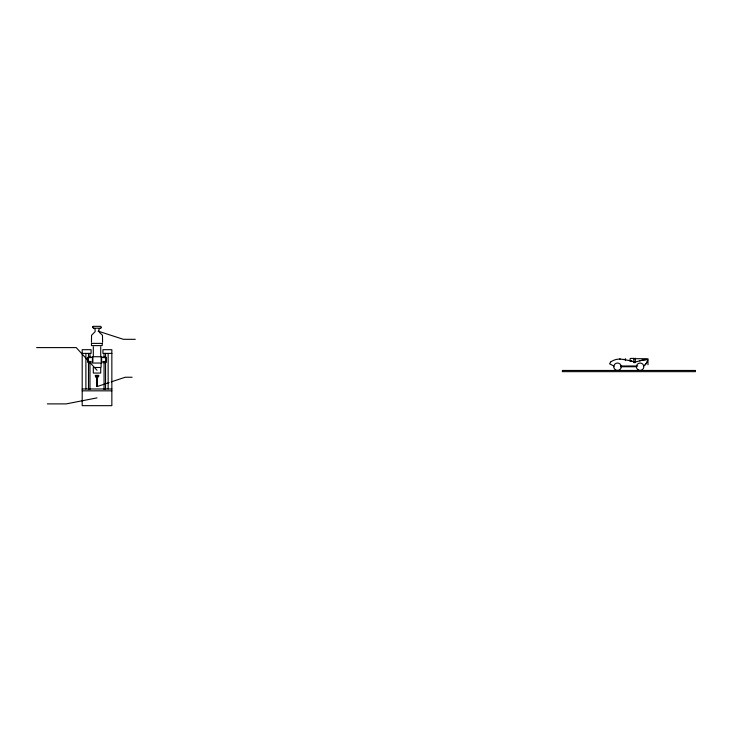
<?xml version="1.0" encoding="UTF-8"?>
<svg xmlns="http://www.w3.org/2000/svg" width="732" height="732" viewBox="0 0 732 732"><rect width="100%" height="100%" fill="white"/><g stroke="black" fill="none" stroke-linecap="round" stroke-linejoin="round"><path stroke-width="1.1" d="M97.411 386.478L109.16 382.562M96.816 384.684L96.752 383.083M96.834 382.992L96.862 384.684L96.651 383.934M96.716 383.742L96.752 383.348M96.716 386.505L96.908 385.334M97.402 381.198L97.255 381.72M97.31 384.062L97.191 384.648M96.761 380.512L97.109 379.304M96.697 380.384L97.091 379.341L96.78 380.411M96.706 385.892L96.834 385.755M97.329 381.592L97.017 382.406L96.725 381.198M97.054 379.533L97.338 380.484M96.798 379.075L97.21 380.219M97.603 377.739L98.262 376.175M643.455 366A3.386 3.386 0 0 0 644.398 365.497L645.624 364.207A22.225 22.225 0 0 0 647.417 361.388L647.701 359.796L645.542 359.705A32.949 32.949 0 0 0 640.097 360.739L635.504 361.965A4.721 4.721 0 0 1 634.214 361.919L631.643 361.077A14.631 14.631 0 0 0 630.389 360.702L619.73 358.9M610.607 362.065L609.573 363.822L613.8 366L613.8 366.741M111.301 381.857L125.19 377.245L132.108 377.245M97.017 397.879L66.273 403.89L47.351 403.89M100.321 328.192L99.003 329.007L98.875 331.404M135.31 339.309L123.342 339.309L98.07 331.129M36.6 347.599L76.21 347.599L97.017 370.264M82.194 353.4L91.088 353.4L91.088 349.695L82.194 349.695L82.194 405.665L111.85 405.665L111.85 349.695L102.947 349.695L102.947 353.4L111.85 353.4M92.049 356.731L101.995 356.731M88.096 357.106L90.375 357.106M103.669 357.106L105.939 357.106M92.882 357.472L92.882 361.928M101.153 357.472L101.153 361.928M630.545 358.406L633.272 358.406M633.573 358.707L647.042 358.707M88.096 362.66L90.375 362.66M103.669 362.66L105.939 362.66M633.83 362.615L635.312 362.615L635.312 358.177M92.049 363.035L101.995 363.035M620.635 366L637.746 366M620.635 366.741L636.611 366.741M95.279 375.388L96.944 375.388L96.944 377.739M98.756 375.388L97.1 375.388L97.1 377.739M95.187 376.01L98.857 376.01M97.695 377.739L96.34 377.739L95.782 376.175M96.633 378.234L97.402 378.234M82.194 388.985L111.85 388.985M82.194 390.833L111.85 390.833M93.714 328.192L95.032 329.007L95.142 331.633L91.555 335.274L91.463 342.274M99.241 332.227L102.48 335.274L102.581 342.274M97.027 379.633L97.31 380.256M95.855 376.175L96.441 377.739M97.054 385.27L97.402 386.377M97.228 383.056L97.365 383.376M647.985 358.717L647.985 364.765M633.83 358.177L633.83 362.514M630.087 358.717L630.087 361.306M625.54 358.717L625.54 360.473M108.144 353.4L108.144 388.985M105.92 357.472L105.92 361.928M105.545 353.364L105.545 357.875M105.545 361.251L105.545 389.397M104.063 353.364L104.063 357.875M104.063 361.251L104.063 389.397M101.098 363.594L101.098 366.924M100.723 346.758L100.723 356.64M97.383 376.175L97.31 377.739M96.651 376.175L96.725 377.739M93.312 346.758L93.312 356.64M89.972 353.364L89.972 357.875M89.972 361.251L89.972 389.397M88.499 353.364L88.499 357.875M88.499 361.251L88.499 389.397M88.124 357.472L88.124 361.928M85.9 353.4L85.9 388.985M610.598 362.056A14.869 14.869 0 0 1 620.178 359.11M629.282 360.455A21.658 21.658 0 0 1 631.652 361.059M639.722 360.858A32.071 32.071 0 0 1 645.862 359.687M645.075 364.893A9.598 9.598 0 0 0 645.743 364.042L646.045 363.621A21.466 21.466 0 0 0 647.518 361.205M623.81 359.284A46.354 46.354 0 0 1 625.082 359.54M97.182 380.539A2.406 2.031 41.7 0 1 97.283 381.152M97.082 386.533A2.406 0.86 64.6 0 1 96.935 386.34M97.072 380.548A2.406 1.903 49.1 0 1 97.2 381.134M97.393 378.984A2.37 0.897 -64.2 0 1 97.255 379.332M97.063 382.937A2.397 1.491 59.1 0 1 97.146 383.202M97.411 378.993A2.379 1.144 -62.7 0 1 97.292 379.322M97.356 378.993A2.837 1.354 -68.3 0 1 97.264 379.322M92.58 326.948L93.312 328.192L100.86 328.183L101.464 327.451L100.723 326.335L93.33 326.335L92.58 326.948M102.206 343.39L91.463 343.39L91.463 345.614L102.206 345.614L102.206 343.39M92.406 357.472L87.749 357.472L87.749 361.928L92.406 361.928L92.406 357.472M106.286 357.472L101.638 357.472L101.638 361.928L106.286 361.928L106.286 357.472M100.714 367.482L93.321 367.482L93.312 373.046L100.714 373.046L100.723 367.482M695.4 370.465L562.386 370.465L562.386 371.646L695.4 371.646L695.4 370.465M97.1 385.371L97.347 385.956L97.1 385.371M637.984 369.77A3.706 3.706 0 0 0 643.803 367.071A3.706 3.706 0 0 0 638.56 363.374A3.706 3.706 0 0 0 637.984 369.77M615.365 369.77A3.706 3.706 0 0 0 621.193 367.071A3.706 3.706 0 0 0 615.941 363.374A3.706 3.706 0 0 0 615.365 369.77M96.633 378.49A2.352 1.903 47.3 0 0 96.688 378.755A2.388 2.031 40.8 0 1 96.633 378.49"/></g></svg>
